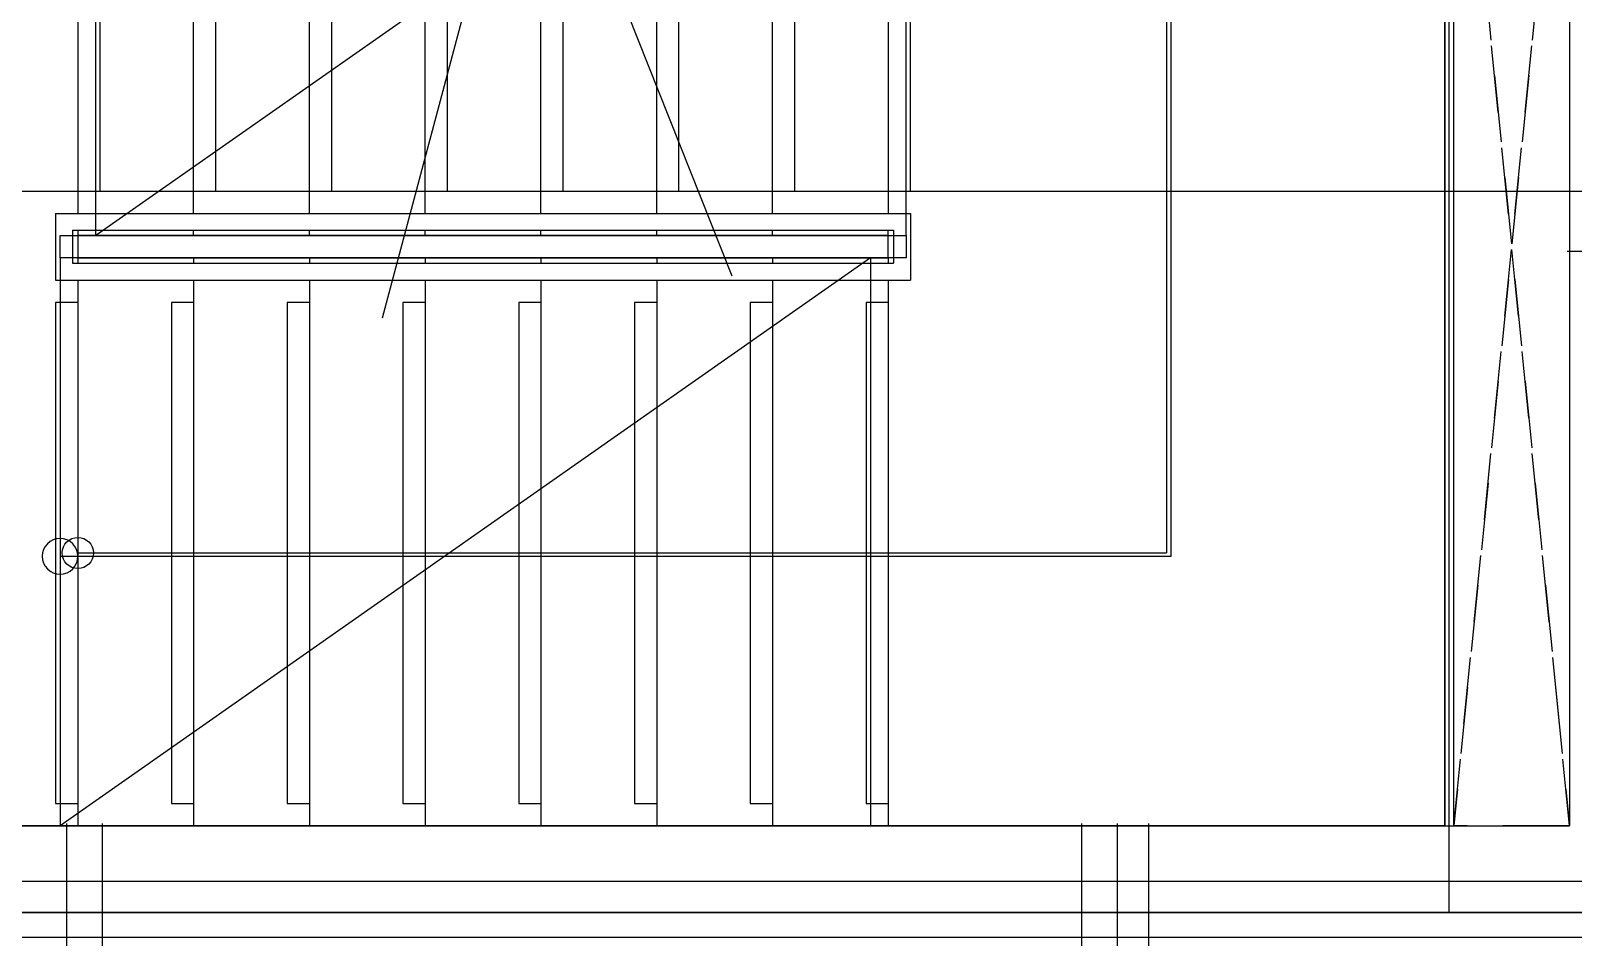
# Model space of a CAD drawing. Header units: millimetres. Extents: x 6886222 to 6919728, y 230959 to 276095.
# Drawn here: x 6908287 to 6911751, y 253009 to 255044 of the extents above; entities that cross this region are included whole.
import ezdxf
from ezdxf.xclip import XClip

# ---------------------------------------------------------------- set-up
doc = ezdxf.new("R2010")
doc.units = ezdxf.units.MM
doc.header["$LTSCALE"] = 100
doc.header["$XCLIPFRAME"] = 2
for name, pattern in [('C-301-C-TF_84C+74D+74C$0$CEN', [62, 60, -1, 0, -1]), ('C-301-C-TF_84C+74D+74C$0$HID', [2.3, 1.5, -0.8]), ('C-301-C-TF_84C+74D+74C$0$HID_1', [2.3, 1.5, -0.8]), ('U-74D-EX$0$CEN', [62, 60, -1, 0, -1])]:
    doc.linetypes.add(name, pattern=pattern)
doc.layers.get('Defpoints').update_dxf_attribs({"color": 149})
for name, color, linetype in [('BP', 7, 'Continuous'), ('C-301-C-TF_84C+74D+74C$0$CEN', 1, 'C-301-C-TF_84C+74D+74C$0$CEN'), ('C-301-C-TF_84C+74D+74C$0$COL', 2, 'Continuous'), ('C-301-C-TF_84C+74D+74C$0$ETC', 6, 'Continuous'), ('C-301-C-TF_84C+74D+74C$0$OPEN', 1, 'C-301-C-TF_84C+74D+74C$0$HID'), ('C-301-C-TF_84C+74D+74C$0$S-구조선', 4, 'Continuous'), ('C-301-C-TF_84C+74D+74C$0$STAIR', 4, 'Continuous'), ('C-301-C-TF_84C+74D+74C$0$SYM', 7, 'Continuous'), ('U-74D-EX$0$CEN', 1, 'U-74D-EX$0$CEN'), ('U-74D-EX$0$CON', 2, 'Continuous')]:
    doc.layers.add(name, color=color, linetype=linetype)
doc.layers.add('CUT-LINE', color=105, linetype='Continuous', plot=False)
doc.layers.add('U-74D-EX$0$MC', color=152, linetype='Continuous', plot=False)

# ---------------------------------------------------------------- blocks, each defined once
blk = doc.blocks.new('U-74D-EX')
at = {"layer": 'U-74D-EX$0$CEN'}
for p, q in [((4495, -1185), (4495, -5955)), ((2240, -2055), (4695, -2055)), ((-340, -4415), (4695, -4415))]:
    blk.add_line(p, q, dxfattribs=at)
at = {"layer": 'U-74D-EX$0$CON'}
blk.add_line((4440, -1440), (4440, -5680), dxfattribs=at)
at = {"layer": 'U-74D-EX$0$MC'}
for p, q in [((2240, -2135), (4695, -2135)), ((2410, -4335), (4695, -4335)), ((-340, -4485), (4695, -4485)), ((5980, -5425), (5980, -10115))]:
    blk.add_line(p, q, dxfattribs=at)
blk = doc.blocks.new('C-301-C-TF_84C+74D+74C$0$STAIR-1-TF')
at = {"layer": 'C-301-C-TF_84C+74D+74C$0$STAIR'}
for p, q in [((-3070, -1225), (-3070, 0)), ((-2810, -1225), (-2810, 0)), ((-2550, -1225), (-2550, 0)), ((-2290, -1225), (-2290, 0)), ((-2030, -1225), (-2030, 0)), ((-1770, -1225), (-1770, 0)), ((-1510, -1225), (-1510, 0)), ((-1250, -1225), (-1250, 0)), ((-2810, -1275), (-2810, -1263)), ((-2550, -1275), (-2550, -1263)), ((-2290, -1275), (-2290, -1263)), ((-2030, -1275), (-2030, -1263)), ((-1770, -1275), (-1770, -1263)), ((-1510, -1275), (-1510, -1263)), ((-1250, -1275), (-1250, -1263)), ((-2810, -1325), (-2810, -1337)), ((-2550, -1325), (-2550, -1337)), ((-2290, -1325), (-2290, -1337)), ((-2030, -1325), (-2030, -1337)), ((-1770, -1325), (-1770, -1337)), ((-1510, -1325), (-1510, -1337)), ((-1250, -1337), (-1250, -1325)), ((-3070, -2600), (-3070, -1375)), ((-2810, -1375), (-2810, -2600)), ((-2550, -1375), (-2550, -2600)), ((-2290, -1375), (-2290, -2600)), ((-2030, -1375), (-2030, -2600)), ((-1770, -1375), (-1770, -2600)), ((-1510, -1375), (-1510, -2600)), ((-1250, -2600), (-1250, -1375))]:
    blk.add_line(p, q, dxfattribs=at)
at = {"layer": 'C-301-C-TF_84C+74D+74C$0$STAIR', "color": 6, "linetype": 'Continuous'}
for p, q in [((-1200, -1225), (-3120, -1225)), ((-3120, -1375), (-3120, -1225)), ((-1200, -1375), (-1200, -1225)), ((-1238, -1263), (-3082, -1263)), ((-3082, -1337), (-3082, -1263)), ((-1238, -1337), (-1238, -1263)), ((-1238, -1337), (-3082, -1337)), ((-1200, -1375), (-3120, -1375))]:
    blk.add_line(p, q, dxfattribs=at)
at = {"layer": 'C-301-C-TF_84C+74D+74C$0$STAIR', "linetype": 'Continuous'}
for p, q in [((-3070, -1275), (-3070, -1263)), ((-3070, -1325), (-3070, -1337))]:
    blk.add_line(p, q, dxfattribs=at)
at = {"layer": 'C-301-C-TF_84C+74D+74C$0$STAIR', "color": 8}
for points in [[(-3070, -1175), (-3020, -1175), (-3020, -50), (-3070, -50)], [(-2810, -1175), (-2760, -1175), (-2760, -50), (-2810, -50)], [(-2550, -1175), (-2500, -1175), (-2500, -50), (-2550, -50)], [(-2290, -1175), (-2240, -1175), (-2240, -50), (-2290, -50)], [(-2030, -1175), (-1980, -1175), (-1980, -50), (-2030, -50)], [(-1770, -1175), (-1720, -1175), (-1720, -50), (-1770, -50)], [(-1510, -1175), (-1460, -1175), (-1460, -50), (-1510, -50)], [(-1250, -1175), (-1200, -1175), (-1200, -50), (-1250, -50)], [(-3070, -1425), (-3120, -1425), (-3120, -2550), (-3070, -2550)], [(-2810, -1425), (-2860, -1425), (-2860, -2550), (-2810, -2550)], [(-2550, -1425), (-2600, -1425), (-2600, -2550), (-2550, -2550)], [(-2290, -1425), (-2340, -1425), (-2340, -2550), (-2290, -2550)], [(-2030, -1425), (-2080, -1425), (-2080, -2550), (-2030, -2550)], [(-1770, -1425), (-1820, -1425), (-1820, -2550), (-1770, -2550)], [(-1510, -1425), (-1560, -1425), (-1560, -2550), (-1510, -2550)], [(-1250, -1425), (-1300, -1425), (-1300, -2550), (-1250, -2550)]]:
    blk.add_lwpolyline(points, dxfattribs=at)
at = {"layer": 'C-301-C-TF_84C+74D+74C$0$STAIR', "linetype": 'Continuous'}
blk.add_lwpolyline([(-3070, -1325), (-1250, -1325), (-1250, -1275), (-3070, -1275)], close=True, dxfattribs=at)
at = {"layer": 'C-301-C-TF_84C+74D+74C$0$SYM', "linetype": 'Continuous'}
for p in [(-1250, -612.5), (-3695, -1987.5)]:
    blk.add_line(p, (-3695, -612.5), dxfattribs=at)
blk.add_lwpolyline([(-2123.6, -2722.3), (-2403.7, -2033), (-2307.1, -1944.7), (-2532.9, -2030.3), (-2437.4, -1943.2), (-2718.8, -1234.8)], dxfattribs=at)
blk.add_circle((-1250, -612.5), 35, dxfattribs=at)
at = {"layer": 'Defpoints'}
blk.add_lwpolyline([(-4320, -2600), (-4320, 0), (0, 0), (0, -2600)], close=True, dxfattribs=at)
blk = doc.blocks.new('C-301-C-TF_84C+74D+74C$0$S-구조선')
at = {"layer": 'C-301-C-TF_84C+74D+74C$0$S-구조선', "linetype": 'C-301-C-TF_84C+74D+74C$0$HID_1'}
for p, q in [((-9450, 4480), (-9190, 1880)), ((-9450, 1880), (-9190, 4480))]:
    blk.add_line(p, q, dxfattribs=at)
at = {"layer": 'C-301-C-TF_84C+74D+74C$0$S-구조선'}
for p, q in [((-7960, 3205), (-7960, 4480)), ((-6140, 3205), (-6140, 4480)), ((-8555, 2485), (-8555, 3875)), ((-7880, 3155), (-7880, 1880)), ((-6060, 3155), (-6060, 1880)), ((-6060, 2485), (-8555, 2485))]:
    blk.add_line(p, q, dxfattribs=at)
at = {"layer": 'C-301-C-TF_84C+74D+74C$0$S-구조선', "color": 5}
for p, q in [((-7960, 4480), (-6140, 3205)), ((-7880, 3155), (-6060, 1880))]:
    blk.add_line(p, q, dxfattribs=at)
at = {"layer": 'C-301-C-TF_84C+74D+74C$0$S-구조선'}
blk.add_lwpolyline([(-7216.8, 4660), (-7017.4, 3908), (-7126.8, 3875), (-6893.2, 3875), (-7002.6, 3842), (-6783, 3020)], dxfattribs=at)
at = {"layer": 'C-301-C-TF_84C+74D+74C$0$S-구조선', "linetype": 'C-301-C-TF_84C+74D+74C$0$HID_1'}
blk.add_lwpolyline([(-9190, 4480), (-9450, 4480), (-9450, 1880), (-9190, 1880)], close=True, dxfattribs=at)
at = {"layer": 'C-301-C-TF_84C+74D+74C$0$S-구조선'}
blk.add_lwpolyline([(-6060, 3205), (-7960, 3205), (-7960, 3155), (-6060, 3155)], close=True, dxfattribs=at)
blk.add_circle((-6060, 2485), 40, dxfattribs=at)
blk = doc.blocks.new('C-301-C-TF_84C+74D+74C', base_point=(0, 0))
at = {"layer": 'C-301-C-TF_84C+74D+74C$0$CEN'}
for p, q in [((-465, -1620), (-465, 1300)), ((0, -1550), (-4920, -1550)), ((0, -1620), (-5035, -1620))]:
    blk.add_line(p, q, dxfattribs=at)
blk.add_lwpolyline([(-195, 0), (4490, 0)], dxfattribs=at)
at = {"layer": 'C-301-C-TF_84C+74D+74C$0$COL'}
blk.add_line((-4795, -1425), (-195, -1425), dxfattribs=at)
blk.add_lwpolyline([(-4795, 1175), (-195, 1175), (-195, -1425)], dxfattribs=at)
at = {"layer": 'C-301-C-TF_84C+74D+74C$0$ETC'}
for p, q in [((-475, -1425), (-475, 1175)), ((-455, -1425), (-455, 1175))]:
    blk.add_line(p, q, dxfattribs=at)
at = {"layer": 'C-301-C-TF_84C+74D+74C$0$OPEN'}
for p, q in [((-455, 1175), (-195, -1425)), ((-455, -1425), (-195, 1175))]:
    blk.add_line(p, q, dxfattribs=at)
at = {"layer": 'C-301-C-TF_84C+74D+74C$0$S-구조선', "xscale": -1}
blk.add_blockref('C-301-C-TF_84C+74D+74C$0$S-구조선', (-9645, -3305), dxfattribs=at)
at = {"layer": 'C-301-C-TF_84C+74D+74C$0$STAIR', "rotation": 180}
blk.add_blockref('C-301-C-TF_84C+74D+74C$0$STAIR-1-TF', (-4795, -1425), dxfattribs=at)

msp = doc.modelspace()

# ---------------------------------------------------------------- block references
at = {"layer": 'BP'}
ref = msp.add_blockref('U-74D-EX', (6906313.1, 248569.4), dxfattribs=dict(at, rotation=90))
XClip(ref).set_block_clipping_path([(6114.9999999985, -1385.0000000037), (6114.9999999983, -10114.9999999935), (-9310.0000000001, -10114.9999999935), (-9310.0000000001, -455.0000000037), (324.9999999999, -455.0000000037), (325.0000000001, -1385.0000000037)])

# ---------------------------------------------------------------- next in the draw order: linework, layer by layer
at = {"layer": 'CUT-LINE'}
msp.add_lwpolyline([(6907698.1, 254684.4), (6916428.1, 254684.4), (6916428.1, 239259.4), (6906768.1, 239259.4), (6906768.1, 248894.4), (6907698.1, 248894.4), (6907698.1, 254684.4)], dxfattribs=at)

# ---------------------------------------------------------------- next in the draw order: block references
at = {"layer": 'BP'}
msp.add_blockref('C-301-C-TF_84C+74D+74C', (6911938.1, 254684.4), dxfattribs=at)

doc.saveas('drawing.dxf')
